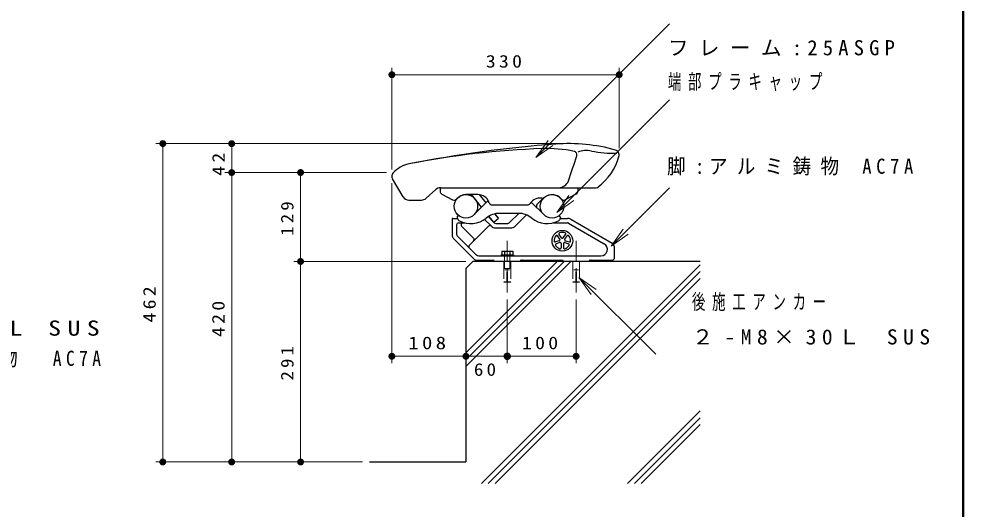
# Model space of a CAD drawing. Units: millimetres on the paper, scale 1:10. Extents: x -365 to 0, y 0 to 257.
# Drawn here: x -137.1 to 0, y 75.2 to 146.4 of the extents above; entities that cross this region are included whole.
import ezdxf

# ---------------------------------------------------------------- set-up
doc = ezdxf.new("R2010")
doc.units = ezdxf.units.MM
for name, pattern in [('USER1', [4.5, 2.5, -2]), ('USER2', [6, 3, -1, 1, -1]), ('USER3', [8, 3, -1, 1, -1, 1, -1])]:
    doc.linetypes.add(name, pattern=pattern)
doc.layers.add('LY_1', color=7, linetype='Continuous', lineweight=25)
doc.layers.add('LY_3', color=7, linetype='Continuous', lineweight=13)
doc.styles.add('ＭＳ ゴシック', font='')
doc.styles.get('ＭＳ ゴシック').set_extended_font_data('MS Gothic')

# ---------------------------------------------------------------- blocks, each defined once
blk = doc.blocks.new('open_arrow')
at = {"color": 0, "linetype": 'Continuous', "lineweight": -2}
blk.add_lwpolyline([(7.5, 1.25), (0, 0), (7.5, -1.25)], dxfattribs=at)
blk = doc.blocks.new('filled_dot')
at = {"color": 0, "linetype": 'Continuous', "lineweight": -2, "const_width": 1.25}
blk.add_lwpolyline([(-0.625, 0, 1), (0.625, 0, 1)], format="xyb", close=True, dxfattribs=at)

msp = doc.modelspace()

# ---------------------------------------------------------------- linework, layer by layer
at = {"layer": 'LY_1', "lineweight": 13}
for p, q in [((-62.021, 126.254), (-42.617, 145.658)), ((-82.932, 124.528), (-82.932, 139.278)), ((-49.932, 127.628), (-49.932, 139.278)), ((-82.932, 138.278), (-49.932, 138.278)), ((-58.989, 118.269), (-42.617, 134.641)), ((-58.247, 128.278), (-117.183, 128.278)), ((-116.183, 82.078), (-116.183, 128.278)), ((-106.183, 128.278), (-106.183, 124.078)), ((-83.696, 124.078), (-107.183, 124.078)), ((-106.183, 82.078), (-106.183, 124.078)), ((-96.183, 111.178), (-96.183, 124.078)), ((-82.932, 122.528), (-82.932, 96.413)), ((-51.103, 113.386), (-42.617, 121.872)), ((-72.182, 111.178), (-97.183, 111.178)), ((-96.183, 82.078), (-96.183, 111.178)), ((-72.182, 97.91), (-58.914, 111.178)), ((-72.182, 95.93), (-56.934, 111.178)), ((-72.182, 96.92), (-57.924, 111.178)), ((-69.918, 78.961), (-38.183, 110.697)), ((-68.928, 78.961), (-38.183, 109.707)), ((-67.938, 78.961), (-38.183, 108.717)), ((-55.769, 108.855), (-44.627, 97.713)), ((-66.182, 105.678), (-66.182, 96.413)), ((-56.182, 105.678), (-56.182, 96.413)), ((-72.182, 97.413), (-82.932, 97.413)), ((-72.182, 97.413), (-66.182, 97.413)), ((-56.182, 97.413), (-66.182, 97.413)), ((-48.705, 78.961), (-38.183, 89.483)), ((-47.715, 78.961), (-38.183, 88.494)), ((-46.725, 78.961), (-38.183, 87.504)), ((-87.183, 82.078), (-117.183, 82.078)), ((-87.183, 82.078), (-107.183, 82.078))]:
    msp.add_line(p, q, dxfattribs=at)
at = {"layer": 'LY_1', "color": 4}
for p, q in [((-81.309, 120.57), (-82.829, 123.147)), ((-77.965, 120.337), (-76.55, 121.619)), ((-75.932, 121.878), (-75.932, 121.382)), ((-75.878, 121.878), (-53.264, 121.878)), ((-75.662, 120.938), (-74.109, 120.134)), ((-70.432, 120.878), (-72.182, 120.878)), ((-56.203, 120.938), (-57.755, 120.134)), ((-55.932, 121.878), (-55.932, 121.382)), ((-80.448, 120.078), (-78.636, 120.078)), ((-68.347, 119.378), (-63.276, 119.378)), ((-61.804, 119.532), (-60.892, 120.444)), ((-67.442, 117.436), (-67.857, 117.952)), ((-65.889, 116.79), (-64.521, 118.158)), ((-65.005, 116.331), (-63.403, 117.933)), ((-74.182, 117.328), (-74.182, 115.102)), ((-74.083, 117.428), (-73.432, 117.428)), ((-73.233, 116.778), (-72.384, 116.778)), ((-69.476, 117.285), (-68.521, 116.331)), ((-68.95, 117.678), (-68.062, 116.79)), ((-68.143, 116.871), (-68.845, 117.743)), ((-68.143, 116.871), (-67.442, 117.436)), ((-67.85, 116.702), (-66.101, 116.702)), ((-59.481, 116.778), (-57.437, 116.778)), ((-58.473, 117.428), (-57.437, 117.428)), ((-57.287, 116.738), (-52.113, 113.751)), ((-56.962, 117.301), (-50.932, 113.82)), ((-73.532, 116.478), (-73.532, 115.102)), ((-72.801, 116.297), (-71.071, 114.567)), ((-71.672, 113.542), (-68.915, 116.299)), ((-67.85, 116.052), (-65.677, 116.052)), ((-73.904, 114.43), (-70.911, 111.437)), ((-73.445, 114.89), (-70.811, 112.257)), ((-58.622, 114.193), (-59.186, 114.01)), ((-58.529, 113.908), (-59.093, 113.725)), ((-58.547, 114.424), (-58.895, 114.904)), ((-58.304, 114.601), (-58.653, 115.081)), ((-58.061, 114.601), (-57.712, 115.081)), ((-57.836, 113.908), (-57.272, 113.725)), ((-57.818, 114.424), (-57.47, 114.904)), ((-57.743, 114.193), (-57.179, 114.01)), ((-58.332, 113.765), (-58.332, 113.172)), ((-58.032, 113.765), (-58.032, 113.172)), ((-50.682, 113.387), (-50.682, 111.578)), ((-70.77, 111.378), (-68.059, 111.378)), ((-70.14, 111.978), (-52.588, 111.978)), ((-64.306, 111.378), (-58.059, 111.378)), ((-54.306, 111.378), (-50.883, 111.378))]:
    msp.add_line(p, q, dxfattribs=at)
at = {"layer": 'LY_1'}
for p, q in [((-69.901, 119.055), (-71.369, 120.878)), ((-69.261, 119.696), (-70.213, 120.878)), ((-70.98, 117.976), (-69.091, 119.865)), ((-60.885, 117.976), (-62.709, 119.801)), ((-67.442, 117.436), (-67.967, 118.088)), ((-64.543, 118.158), (-67.322, 118.158)), ((-73.432, 117.591), (-73.234, 117.843)), ((-73.432, 117.592), (-73.384, 117.396)), ((-68.143, 116.871), (-68.845, 117.743)), ((-68.143, 116.871), (-67.442, 117.436)), ((-58.433, 117.592), (-58.631, 117.843)), ((-58.432, 117.592), (-58.481, 117.396)), ((-71.182, 111.178), (-72.182, 110.178)), ((-38.183, 111.178), (-71.182, 111.178)), ((-72.182, 110.178), (-72.182, 82.078)), ((-86.183, 82.078), (-72.182, 82.078))]:
    msp.add_line(p, q, dxfattribs=at)
at = {"layer": 'LY_1', "linetype": 'USER2', "lineweight": 13}
for p, q in [((-66.182, 114.188), (-66.182, 106.678)), ((-56.182, 114.188), (-56.182, 106.678))]:
    msp.add_line(p, q, dxfattribs=at)
at = {"layer": 'LY_1', "color": 2}
for p, q in [((-66.973, 112.688), (-65.393, 112.688)), ((-66.972, 112.688), (-66.972, 112.138)), ((-66.577, 112.688), (-66.577, 112.138)), ((-65.787, 112.688), (-65.787, 112.138)), ((-65.392, 112.688), (-65.392, 112.138)), ((-67.083, 112.138), (-65.283, 112.138)), ((-67.082, 112.138), (-67.082, 111.978)), ((-67.082, 111.978), (-65.282, 111.978)), ((-65.282, 112.138), (-65.282, 111.978))]:
    msp.add_line(p, q, dxfattribs=at)
at = {"layer": 'LY_1', "color": 2, "linetype": 'USER1', "lineweight": 13}
for p, q in [((-66.682, 111.178), (-65.682, 111.178)), ((-66.682, 111.178), (-66.682, 108.228)), ((-66.582, 112.138), (-66.582, 110.138)), ((-65.782, 112.138), (-65.782, 110.138)), ((-65.682, 111.178), (-65.682, 108.228)), ((-56.682, 111.178), (-55.682, 111.178)), ((-56.682, 111.178), (-56.682, 108.228)), ((-55.682, 111.178), (-55.682, 108.228)), ((-66.582, 110.138), (-65.782, 110.138)), ((-66.232, 109.678), (-66.232, 108.178)), ((-66.232, 109.678), (-66.132, 109.678)), ((-66.132, 109.678), (-66.132, 108.178)), ((-56.232, 109.678), (-56.232, 108.178)), ((-56.232, 109.678), (-56.132, 109.678)), ((-56.132, 109.678), (-56.132, 108.178)), ((-66.632, 108.178), (-66.682, 108.228)), ((-66.682, 108.228), (-66.232, 108.228)), ((-66.632, 108.178), (-66.232, 108.178)), ((-65.682, 108.228), (-66.132, 108.228)), ((-65.732, 108.178), (-66.132, 108.178)), ((-65.732, 108.178), (-65.682, 108.228)), ((-56.632, 108.178), (-56.682, 108.228)), ((-56.682, 108.228), (-56.232, 108.228)), ((-56.632, 108.178), (-56.232, 108.178)), ((-55.682, 108.228), (-56.132, 108.228)), ((-55.732, 108.178), (-56.132, 108.178)), ((-55.732, 108.178), (-55.682, 108.228))]:
    msp.add_line(p, q, dxfattribs=at)
at = {"layer": 'LY_1', "linetype": 'USER3', "lineweight": 13}
for p, q in [((-66.515, 109.978), (-65.85, 109.978)), ((-56.515, 109.978), (-55.85, 109.978))]:
    msp.add_line(p, q, dxfattribs=at)
at = {"layer": 'LY_1', "color": 32}
for centre in [(-72.182, 119.178), (-59.682, 119.178)]:
    msp.add_circle(centre, 1.7, dxfattribs=at)
at = {"layer": 'LY_1', "color": 4}
msp.add_circle((-58.182, 114.178), 1.5, dxfattribs=at)
for centre, radius, start, end in [((-56.934, 5.974), 121.648, 91.96378, 101.15142), ((-45.282, -54.655), 183.387, 94.3365, 101.05761), ((-60.438, 108.151), 19.411, 78.22671, 91.96378), ((-57.247, 103.136), 25.142, 74.38729, 94.3365), ((-132.944, 149.985), 80.346, 340.27838, 343.01808), ((-56.579, 126.664), 0.5, 343.01808, 78.22672), ((-54.657, 123.687), 3.587, 78.7048, 111.03332), ((-50.581, 144.097), 17.226, 258.70479, 270.98936), ((-58.246, 128.784), 8.615, 307.87192, 344.09115), ((-50.682, 126.628), 0.75, 344.09115, 74.38729), ((-79.661, 121.266), 4.138, 101.15142, 138.09672), ((-82.182, 123.528), 0.75, 138.09672, 210.5201), ((-58.722, 123.378), 1.5, 270, 340.27838), ((-75.878, 120.878), 1, 90, 132.18444), ((-75.432, 121.382), 0.5, 180, 242.62388), ((-72.182, 119.178), 1.7, 90.00006, 140.47887), ((-70.432, 119.178), 1.7, 18.553, 90.00005), ((-59.682, 119.178), 1.7, 39.52114, 130.37918), ((-56.432, 121.382), 0.5, 297.37612, 0), ((-53.264, 122.378), 0.5, 270, 307.87192), ((-80.448, 121.078), 1, 210.5201, 270), ((-78.636, 121.078), 1, 270, 312.18444), ((-73.88, 120.578), 0.5, 242.62388, 320.47886), ((-68.347, 119.878), 0.5, 198.55272, 270), ((-63.276, 119.878), 0.5, 270, 326.94406), ((-61.432, 118.678), 1.7, 81.51153, 146.94426), ((-61.45, 119.178), 0.5, 135.00033, 199.14572), ((-61.108, 120.854), 0.5, 261.51171, 310.37904), ((-57.985, 120.578), 0.5, 219.52113, 297.37612), ((-74.082, 117.328), 0.1, 89.99998, 179.99996), ((-73.232, 116.478), 0.3, 89.99998, 179.99996), ((-72.589, 116.509), 0.3, 116.19559, 224.99997), ((-67.85, 117.002), 0.3, 224.99984, 270.00002), ((-66.101, 117.002), 0.3, 270.00002, 315), ((-57.437, 116.478), 0.95, 60.00314, 89.99998), ((-57.437, 116.478), 0.3, 60.00336, 89.99998), ((-68.702, 116.087), 0.3, 45.00041, 135.00007), ((-67.85, 117.002), 0.95, 224.99994, 270.00002), ((-65.677, 117.002), 0.95, 270.00002, 315), ((-58.531, 115.169), 0.15, 109.39839, 215.99994), ((-58.182, 114.178), 1.2, 70.60154, 109.39844), ((-57.834, 115.169), 0.15, 324.00011, 70.60162), ((-73.232, 115.102), 0.95, 179.99998, 224.99998), ((-73.232, 115.102), 0.3, 179.99998, 224.99998), ((-71.283, 114.355), 0.3, 315, 45), ((-58.182, 114.178), 1.2, 142.60154, 181.39843), ((-59.232, 114.153), 0.15, 181.39841, 287.99994), ((-59.017, 114.816), 0.15, 36.00011, 142.60162), ((-58.668, 114.336), 0.15, 287.99991, 35.99998), ((-58.482, 113.765), 0.15, 359.9999, 107.99998), ((-58.182, 114.689), 0.15, 215.99991, 323.99998), ((-57.882, 113.765), 0.15, 71.9999, 179.99996), ((-57.697, 114.336), 0.15, 143.9999, 251.99997), ((-57.348, 114.816), 0.15, 37.39839, 143.99992), ((-58.182, 114.178), 1.2, 358.60155, 37.39844), ((-57.133, 114.153), 0.15, 252.00011, 358.60163), ((-51.182, 113.387), 0.5, 0, 60.00328), ((-71.46, 113.329), 0.3, 135.00001, 224.99997), ((-59.047, 113.582), 0.15, 108.0001, 214.60162), ((-58.182, 114.178), 1.2, 214.60156, 253.39845), ((-58.482, 113.172), 0.15, 253.3984, 359.99994), ((-57.882, 113.172), 0.15, 180.00012, 286.60164), ((-58.182, 114.178), 1.2, 286.60155, 325.39845), ((-57.318, 113.582), 0.15, 325.3984, 71.99993), ((-52.587, 112.928), 0.95, 270.00002, 60.00332), ((-70.77, 111.578), 0.2, 224.99999, 270.00002), ((-70.14, 112.928), 0.95, 224.99999, 270.00002), ((-68.382, 111.178), 0.2, 359.99999, 89.99997), ((-63.982, 111.178), 0.2, 89.99998, 180), ((-58.382, 111.178), 0.2, 359.99999, 89.99997), ((-53.982, 111.178), 0.2, 89.99998, 180), ((-50.882, 111.578), 0.2, 270.00002, 0)]:
    msp.add_arc(centre, radius, start, end, dxfattribs=at)
at = {"layer": 'LY_1'}
for centre, radius, start, end in [((-68.384, 119.158), 1, 123.69821, 135.00003), ((-67.322, 115.158), 3, 90.00002, 129.71514), ((-64.543, 115.158), 3, 50.28485, 90.00002), ((-72.899, 117.517), 0.5, 194.03618, 241.68465), ((-71.476, 120.158), 3.5, 241.68463, 309.71514), ((-60.389, 120.158), 3.5, 230.28487, 298.31532), ((-58.966, 117.517), 0.5, 298.31531, 345.96377)]:
    msp.add_arc(centre, radius, start, end, dxfattribs=at)
at = {"layer": 'LY_3', "lineweight": 50}
msp.add_line((0, 0), (0, 257), dxfattribs=at)

# ---------------------------------------------------------------- block references
at = {"layer": 'LY_1', "lineweight": 13, "xscale": 0.4, "yscale": 0.4}
for p in [(-82.932, 138.278), (-82.932, 97.413)]:
    msp.add_blockref('filled_dot', p, dxfattribs=at)
at = {"layer": 'LY_1', "lineweight": 13}
for name, p, xscale, yscale, rotation in [('filled_dot', (-49.932, 138.278), 0.4, 0.4, 180), ('filled_dot', (-116.183, 128.278), 0.4, 0.4, 270), ('filled_dot', (-106.183, 128.278), 0.4, 0.4, 270), ('open_arrow', (-62.021, 126.254), 0.4, 0.4, 45), ('filled_dot', (-106.183, 124.078), 0.4, 0.4, 270), ('filled_dot', (-106.183, 124.078), 0.4, 0.4, 90), ('filled_dot', (-96.183, 124.078), 0.4, 0.4, 270), ('open_arrow', (-58.989, 118.269), 0.4, 0.4, 45), ('open_arrow', (-51.103, 113.386), 0.4, 0.4, 45), ('filled_dot', (-96.183, 111.178), 0.4, 0.4, 90), ('filled_dot', (-96.183, 111.178), 0.4, 0.4, 270), ('open_arrow', (-55.769, 108.855), 0.4, 0.4, 315), ('filled_dot', (-72.182, 97.413), 0.4, 0.4, 180), ('filled_dot', (-66.182, 97.413), 0.431, 0.431, 180), ('filled_dot', (-56.182, 97.413), 0.4, 0.4, 180), ('filled_dot', (-116.183, 82.078), 0.4, 0.4, 90), ('filled_dot', (-106.183, 82.078), 0.4, 0.4, 90), ('filled_dot', (-96.183, 82.078), 0.4, 0.4, 90)]:
    msp.add_blockref(name, p, dxfattribs=dict(at, xscale=xscale, yscale=yscale, rotation=rotation))

# ---------------------------------------------------------------- texts
at = {"layer": 'LY_1', "style": 'ＭＳ ゴシック'}
for s, insert, char_height, attachment_point in [('\\T1.5;フレーム:25ASGP', (-42.86, 142.141), 2.199, 4), ('\\T1.33;\\W1.15;330', (-66.432, 139.278), 1.833, 8), ('\\T1.5;\\W0.65;端部プラキャップ', (-42.86, 137.141), 2.199, 4), ('\\T1.5;\\W0.9;脚:アルミ鋳物\\~AC7A', (-42.97, 124.872), 2.199, 4), ('\\T1.5;\\W0.65;後施工アンカー', (-39.371, 105.213), 2.199, 4), ('\\T1.5;\\W1.25;2-M8×20L\\~SUS', (-160.875, 101.486), 2.199, 4), ('\\T1.33;\\W1.2;108', (-77.557, 98.413), 1.833, 8), ('\\T1.33;\\W1.15;100', (-61.182, 98.413), 1.833, 8), ('\\T1.5;\\W1.05;２-M8×30Ｌ\\~SUS', (-39.371, 100.213), 2.199, 4), ('\\T1.5;\\W0.85;脚:アルミ鋳物\u3000AC7A', (-160.83, 97.003), 2.199, 4), ('\\T1.34;\\W1.1;60', (-69.182, 96.413), 1.833, 2)]:
    msp.add_mtext(s, dxfattribs=dict(at, insert=insert, char_height=char_height, attachment_point=attachment_point))
at = {"layer": 'LY_1', "char_height": 1.833, "attachment_point": 8, "rotation": 90, "style": 'ＭＳ ゴシック'}
for s, insert in [('\\T1.34;\\W1.15;42', (-107.183, 125.519)), ('\\T1.33;\\W1.1;129', (-97.183, 117.628)), ('\\T1.33;\\W1.15;462', (-117.183, 105.178)), ('\\T1.33;\\W1.15;420', (-107.183, 103.078)), ('\\T1.33;\\W1.1;291', (-97.183, 96.628))]:
    msp.add_mtext(s, dxfattribs=dict(at, insert=insert))

doc.saveas('drawing.dxf')
